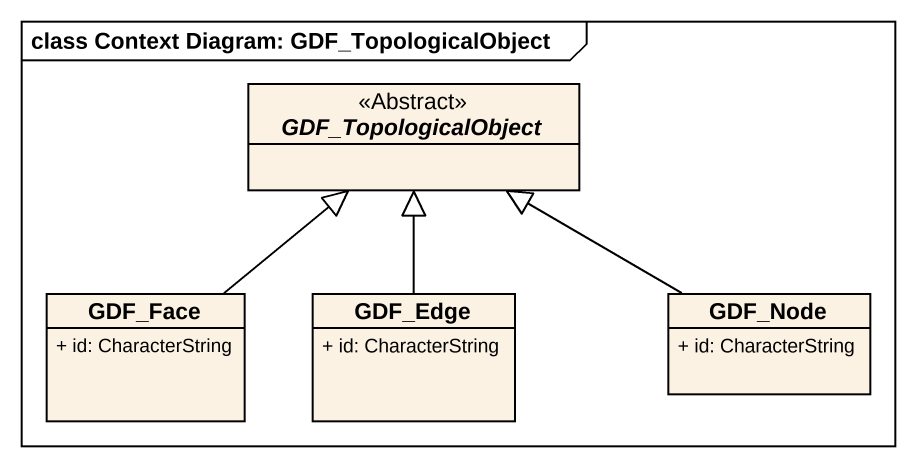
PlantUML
@startuml
mainframe class Context Diagram: GDF_TopologicalObject
hide circle
hide empty members
skinparam classAttributeIconSize 0
abstract class GDF_TopologicalObject <<Abstract>>
class GDF_Face {
  + id: CharacterString
}
class GDF_Edge {
  + id: CharacterString
}
class GDF_Node {
  + id: CharacterString
}
GDF_Face -up-|> GDF_TopologicalObject
GDF_Edge -up-|> GDF_TopologicalObject
GDF_Node -left-|> GDF_TopologicalObject
@enduml
